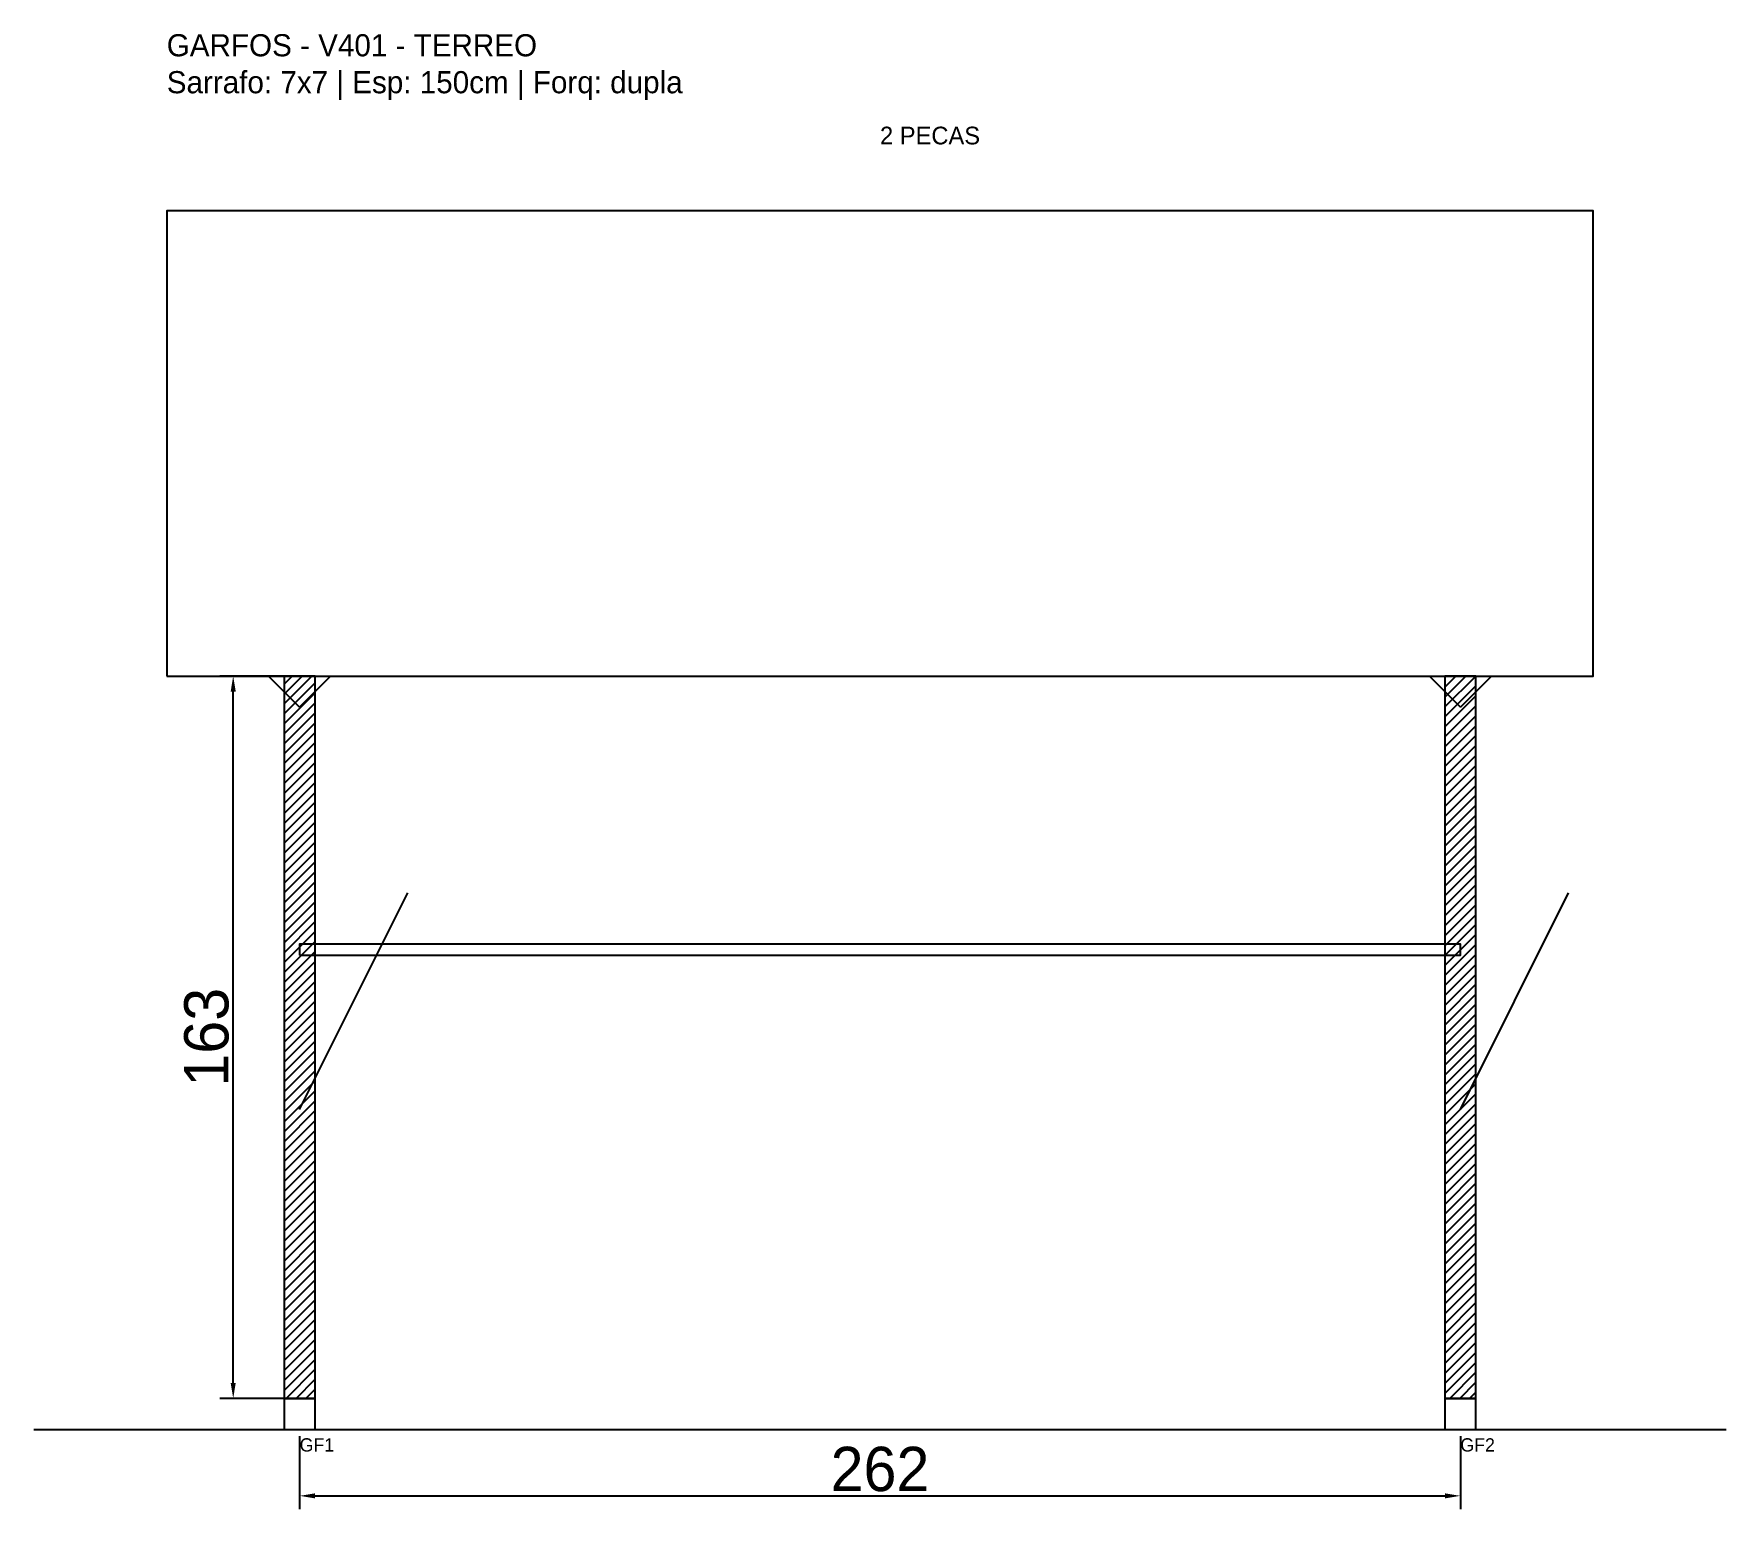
# Model space of a CAD drawing. Header units: metres. Extents: x -30 to 352, y -25 to 308.
import ezdxf

# ---------------------------------------------------------------- set-up
doc = ezdxf.new("R2010")
doc.units = ezdxf.units.M
for name, color, linetype in [('BARRA_ANCORAGEM', 1, 'Continuous'), ('COTA', 241, 'Continuous'), ('GARFOS OK', 3, 'Continuous'), ('NOME DA VIGA', 6, 'Continuous'), ('SARR_7x7', 40, 'Continuous'), ('TIRAS REESCORAMENTO', 252, 'Continuous'), ('VIGAS', 3, 'Continuous')]:
    doc.layers.add(name, color=color, linetype=linetype)
doc.dimstyles.new('EZ DXF', dxfattribs={"dimtxt": 10, "dimasz": 3.5, "dimexe": 3, "dimexo": 1.5, "dimgap": 1, "dimtad": 1, "dimdec": 1, "dimdsep": 46, "dimcen": 2.5, "dimazin": 3, "dimtfac": 1, "dimtmove": 0, "dimatfit": 3})

msp = doc.modelspace()

# ---------------------------------------------------------------- hatches: boundary and pattern name
at = {"layer": 'COTA'}
h = msp.add_hatch(dxfattribs=at)
h.set_pattern_fill('ANSI31', scale=0.5)
h.paths.add_polyline_path([(26.5, 0), (33.5, 0), (33.5, 163), (26.5, 163)])
h = msp.add_hatch(dxfattribs=at)
h.set_pattern_fill('ANSI31', scale=0.5)
h.paths.add_polyline_path([(288.5, 0), (295.5, 0), (295.5, 163), (288.5, 163)])

# ---------------------------------------------------------------- linework, layer by layer
at = {"layer": 'BARRA_ANCORAGEM'}
for p, q in [((30, 65.2), (54.45, 114.1)), ((292, 65.2), (316.45, 114.1))]:
    msp.add_line(p, q, dxfattribs=at)
at = {"layer": 'GARFOS OK'}
for p, q in [((30, 156), (23, 163)), ((23, 163), (37, 163)), ((30, 156), (37, 163)), ((292, 156), (285, 163)), ((285, 163), (299, 163)), ((292, 156), (299, 163))]:
    msp.add_line(p, q, dxfattribs=at)
at = {"layer": 'GARFOS OK', "linetype": 'CONTINUOUS'}
msp.add_line((-30, -7), (352, -7), dxfattribs=at)
at = {"layer": 'GARFOS OK'}
for points in [[(26.5, 0), (33.5, 0), (33.5, 163), (26.5, 163), (26.5, 0)], [(288.5, 0), (295.5, 0), (295.5, 163), (288.5, 163), (288.5, 0)]]:
    msp.add_lwpolyline(points, dxfattribs=at)
at = {"layer": 'SARR_7x7'}
for points in [[(26.5, -7), (33.5, -7), (33.5, 0), (26.5, 0), (26.5, -7)], [(288.5, -7), (295.5, -7), (295.5, 0), (288.5, 0), (288.5, -7)]]:
    msp.add_lwpolyline(points, dxfattribs=at)
at = {"layer": 'TIRAS REESCORAMENTO'}
msp.add_lwpolyline([(30, 100), (292, 100), (292, 102.5), (30, 102.5), (30, 100)], dxfattribs=at)
at = {"layer": 'VIGAS'}
msp.add_lwpolyline([(0, 163), (322, 163), (322, 268), (0, 268), (0, 163)], dxfattribs=at)

# ---------------------------------------------------------------- texts
at = {"layer": 'NOME DA VIGA'}
for s, height, p in [('2 PECAS', 4, (161, 283)), ('GF1', 3, (30, -12)), ('GF2', 3, (292, -12))]:
    msp.add_text(s, height=height, dxfattribs=at).set_placement(p)
at = {"layer": 'NOME DA VIGA', "insert": (0, 293), "char_height": 5, "attachment_point": 7}
msp.add_mtext('GARFOS - V401 - TERREO\\PSarrafo: 7x7 | Esp: 150cm | Forq: dupla', dxfattribs=at)

# ---------------------------------------------------------------- dimensions: what is measured, and where the dimension line sits
at = {"layer": 'COTA'}
msp.add_linear_dim(base=(15, 0), p1=(30, 0), p2=(30, 163), angle=90, dimstyle='EZ DXF', dxfattribs=at).render()
msp.add_linear_dim(base=(30, -22), p1=(30, -7), p2=(292, -7), dimstyle='EZ DXF', dxfattribs=at).render()

doc.saveas('drawing.dxf')
